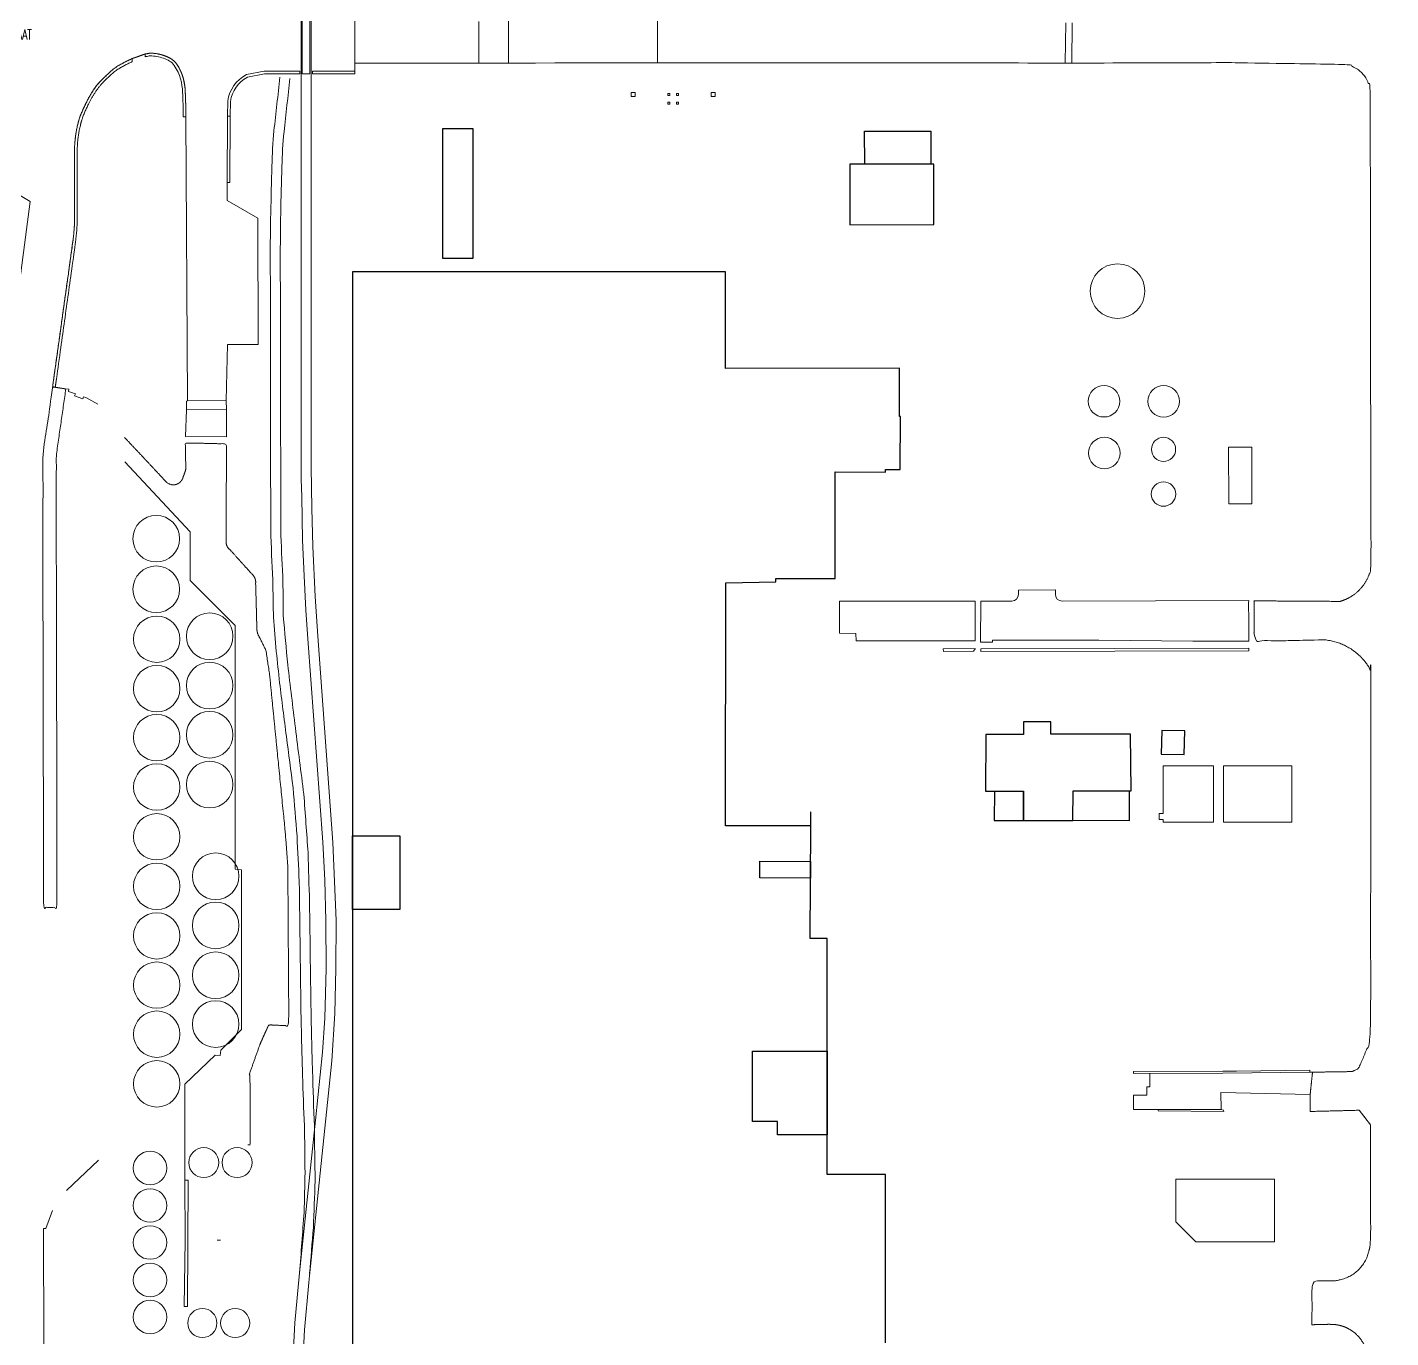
# Model space of a CAD drawing. Header units: millimetres. Extents: x 0 to 840, y 0 to 594.
# Drawn here: x 747.36 to 759.64, y 150.84 to 162.65 of the extents above; entities that cross this region are included whole.
import ezdxf

# ---------------------------------------------------------------- set-up
doc = ezdxf.new("R2010")
doc.units = ezdxf.units.MM
doc.layers.add('AC-0000-BESTAAND-co-06', color=1, linetype='Continuous')
doc.styles.add('Style-STANDARD', font='STANDARD.shx')

msp = doc.modelspace()

# ---------------------------------------------------------------- linework, layer by layer
at = {"layer": 'AC-0000-BESTAAND-co-06', "linetype": 'Continuous', "lineweight": 13, "transparency": 33554687}
for p, q in [((750.311, 162.718), (750.311, 162.252)), ((751.426, 162.699), (751.427, 162.325)), ((751.694, 162.325), (751.693, 162.701)), ((756.71, 162.326), (756.715, 162.687)), ((756.773, 162.687), (756.77, 162.324)), ((749.927, 162.252), (750.311, 162.252)), ((748.801, 159.282), (748.787, 161.842)), ((749.154, 159.206), (749.155, 158.957)), ((748.827, 158.104), (748.238, 158.734)), ((748.827, 158.104), (748.827, 157.664)), ((749.232, 157.26), (748.827, 157.664)), ((749.231, 155.063), (749.232, 157.26)), ((749.289, 155.059), (749.231, 155.063)), ((749.288, 153.621), (749.289, 155.059)), ((749.103, 153.433), (749.288, 153.621)), ((749.096, 153.387), (749.103, 153.433)), ((748.777, 153.128), (749.051, 153.388)), ((749.051, 153.388), (749.096, 153.387)), ((748.777, 152.954), (748.777, 153.128)), ((759.46, 152.762), (759.358, 152.893)), ((749.069, 151.724), (749.099, 151.724))]:
    msp.add_line(p, q, dxfattribs=at)
at = {"layer": 'AC-0000-BESTAAND-co-06', "linetype": 'Continuous', "lineweight": 13, "transparency": 33554687, "flags": 128}
for points in [[(749.825, 158.685), (749.825, 164.221), (749.83, 165.158), (749.833, 166.091), (749.824, 175.935), (749.823, 175.983), (749.822, 176.068), (749.819, 177.378), (749.819, 177.558), (749.818, 178.955), (749.82, 182.938), (749.82, 186.901), (749.798, 187.534)], [(749.916, 158.685), (749.915, 164.218), (749.921, 165.163), (749.922, 166.085), (749.913, 175.936), (749.914, 175.98), (749.913, 176.068), (749.91, 177.563), (749.91, 178.851), (749.909, 178.955), (749.912, 182.938), (749.912, 186.9)], [(753.037, 162.702), (753.037, 162.525), (753.037, 162.326)], [(749.152, 159.285), (749.162, 159.791), (749.44, 159.789), (749.436, 160.927), (749.159, 161.088), (749.16, 161.25), (749.162, 161.848)], [(747.226, 159.861), (747.385, 161.078), (747.264, 161.149)], [(747.994, 159.254), (747.885, 159.314), (747.866, 159.32), (747.858, 159.3), (747.784, 159.327), (747.792, 159.346), (747.73, 159.367), (747.734, 159.387), (747.706, 159.391)], [(748.792, 159.202), (748.785, 158.96), (749.155, 158.957)], [(748.792, 159.279), (748.801, 159.282), (749.152, 159.285), (749.154, 159.206), (748.792, 159.202), (748.792, 159.279)], [(758.183, 158.355), (758.18, 158.866), (758.391, 158.866), (758.389, 158.356), (758.183, 158.355)], [(749.825, 158.685), (749.826, 158.573), (749.832, 158.42)], [(749.911, 147.912), (749.914, 148.419), (749.91, 148.82), (749.896, 149.139), (749.876, 149.435), (749.852, 149.781), (749.835, 150.145), (749.833, 150.449), (749.856, 150.916), (749.894, 151.342), (749.901, 151.401), (750.101, 153.338), (750.131, 153.764), (750.14, 154.168), (750.142, 154.602), (750.11, 155.303), (749.976, 157.163), (749.952, 157.52), (749.93, 157.97), (749.923, 158.316), (749.916, 158.685)], [(749.82, 147.912), (749.823, 148.408), (749.818, 148.853), (749.798, 149.265), (749.768, 149.682), (749.746, 150.092), (749.744, 150.51), (749.77, 150.977), (749.812, 151.427), (749.955, 152.803), (750.017, 153.416), (750.039, 153.722), (750.05, 154.169), (750.049, 154.599), (750.039, 154.964), (750.02, 155.306), (749.885, 157.138), (749.869, 157.396), (749.852, 157.706), (749.839, 158.028), (749.832, 158.42)], [(754.677, 157.477), (755.899, 157.478), (755.898, 157.121), (755.611, 157.122), (755.445, 157.122), (754.826, 157.122), (754.823, 157.187), (754.675, 157.19), (754.677, 157.477)], [(758.913, 153.236), (758.13, 153.228), (757.324, 153.224), (757.324, 153.242), (758.13, 153.246), (758.251, 153.245), (758.913, 153.255), (758.913, 153.236)], [(757.472, 153.224), (757.472, 153.104), (757.444, 153.104), (757.444, 153.03), (757.324, 153.03), (757.324, 152.898), (757.549, 152.898), (758.113, 152.898), (758.112, 153.053), (758.916, 153.035)], [(757.472, 153.224), (758.13, 153.228), (758.913, 153.236), (758.937, 153.236)], [(748.779, 152.264), (748.777, 152.954)], [(757.548, 152.886), (757.549, 152.898), (758.113, 152.898), (758.135, 152.894), (758.137, 152.881), (757.548, 152.886)], [(748.001, 152.442), (747.711, 152.171)], [(747.587, 151.99), (747.526, 151.828), (747.506, 151.828), (747.508, 150.785), (747.508, 149.599)]]:
    msp.add_lwpolyline(points, dxfattribs=at)
for points in [[(749.836, 162.743), (749.905, 162.743), (749.905, 162.227), (749.835, 162.227)], [(750.311, 162.227), (749.927, 162.227), (749.927, 162.252), (750.311, 162.252)], [(752.835, 162.061), (752.799, 162.061), (752.799, 162.025), (752.835, 162.025)], [(753.129, 162.052), (753.147, 162.052), (753.147, 162.034), (753.129, 162.034)], [(753.207, 162.052), (753.225, 162.052), (753.225, 162.034), (753.207, 162.034)], [(753.555, 162.061), (753.519, 162.061), (753.519, 162.025), (753.555, 162.025)], [(753.129, 161.974), (753.147, 161.974), (753.147, 161.956), (753.129, 161.956)], [(753.207, 161.974), (753.225, 161.974), (753.225, 161.956), (753.207, 161.956)], [(749.162, 161.848), (749.16, 161.25), (749.184, 161.25), (749.186, 161.848)], [(755.612, 157.026), (755.882, 157.027), (755.899, 157.05), (755.899, 157.051), (755.611, 157.05)], [(758.362, 157.031), (755.948, 157.026), (755.948, 157.05), (758.362, 157.055)], [(757.591, 155.488), (757.591, 155.512), (757.555, 155.512), (757.555, 155.566), (757.591, 155.566), (757.591, 155.994), (758.044, 155.994), (758.044, 155.488)], [(758.136, 155.994), (758.752, 155.994), (758.752, 155.488), (758.136, 155.488)], [(748.771, 151.124), (748.78, 151.724), (748.779, 152.264), (748.807, 152.264), (748.801, 151.124)], [(758.594, 152.272), (757.706, 152.272), (757.706, 151.888), (757.886, 151.708), (758.594, 151.708)]]:
    msp.add_lwpolyline(points, close=True, dxfattribs=at)
msp.add_lwpolyline([(749.344, 162.199, 0.238581), (749.189, 161.979), (749.189, 161.979), (749.186, 161.848), (749.162, 161.848), (749.165, 161.984), (749.165, 161.984, -0.238581), (749.333, 162.221), (749.333, 162.221), (749.493, 162.251), (749.614, 162.252), (749.813, 162.252), (749.813, 162.227), (749.61, 162.227), (749.496, 162.227), (749.344, 162.199), (749.344, 162.199)], format="xyb", close=True, dxfattribs=at)
for points in [[(749.162, 161.848), (749.165, 161.984), (749.165, 161.984, -0.238581), (749.333, 162.221), (749.333, 162.221), (749.493, 162.251), (749.614, 162.252), (749.813, 162.252)], [(758.362, 157.118), (758.099, 157.119), (757.859, 157.118), (757.013, 157.126), (756.893, 157.127), (756.053, 157.126), (756.053, 157.108), (755.947, 157.109), (755.948, 157.477), (756.228, 157.479), (756.228, 157.479, 0.412001), (756.288, 157.539), (756.288, 157.539), (756.288, 157.577), (756.622, 157.58), (756.621, 157.54), (756.621, 157.54, 0.410999), (756.681, 157.478), (756.681, 157.478), (758.362, 157.484), (758.36, 157.464), (758.362, 157.301), (758.362, 157.118)]]:
    msp.add_lwpolyline(points, format="xyb", dxfattribs=at)
at = {"layer": 'AC-0000-BESTAAND-co-06', "linetype": 'Continuous', "lineweight": 30, "transparency": 33554687, "flags": 128}
for points in [[(751.374, 160.564), (751.103, 160.564), (751.103, 161.736), (751.374, 161.737), (751.374, 160.564)], [(754.903, 161.413), (754.9, 161.713), (755.499, 161.712), (755.498, 161.414)], [(754.769, 160.869), (755.526, 160.87), (755.525, 161.414), (754.903, 161.413), (754.768, 161.413), (754.769, 160.869)], [(754.413, 154.44), (754.417, 155.455), (753.65, 155.456), (753.653, 157.642), (754.102, 157.652), (754.102, 157.682), (754.637, 157.682), (754.638, 158.642), (755.091, 158.64), (755.091, 158.665), (755.222, 158.664), (755.224, 159.14), (755.215, 159.14), (755.216, 159.578), (753.65, 159.575), (753.649, 160.444), (750.289, 160.443), (750.289, 155.525), (750.289, 150.39)], [(755.993, 156.277), (755.991, 155.768), (756.335, 155.767), (756.334, 155.503), (756.779, 155.502), (756.78, 155.769), (757.304, 155.77), (757.298, 156.28), (756.58, 156.279), (756.58, 156.391), (756.334, 156.39), (756.334, 156.278), (755.993, 156.277)], [(757.575, 156.101), (757.782, 156.097), (757.786, 156.311), (757.58, 156.313), (757.575, 156.101)], [(756.071, 155.768), (756.07, 155.504), (756.334, 155.503), (756.335, 155.767)], [(757.285, 155.77), (757.284, 155.5), (756.779, 155.502), (756.78, 155.769)], [(754.417, 155.455), (754.417, 155.58)], [(750.289, 155.363), (750.715, 155.363), (750.715, 154.701), (750.289, 154.701), (750.289, 155.363)], [(754.415, 154.984), (753.958, 154.986), (753.958, 155.135), (754.416, 155.134), (754.415, 154.984)], [(755.09, 150.797), (755.09, 151.866), (755.09, 152.313), (754.564, 152.313), (754.564, 152.672), (754.564, 153.168), (754.564, 154.44), (754.413, 154.44)], [(754.564, 153.425), (754.564, 152.672), (754.117, 152.672), (754.117, 152.79), (753.893, 152.79), (753.893, 153.425), (754.564, 153.425)]]:
    msp.add_lwpolyline(points, dxfattribs=at)
at = {"layer": 'AC-0000-BESTAAND-co-06', "linetype": 'Continuous', "lineweight": 13, "transparency": 33554687}
for centre, radius in [((757.181, 160.271), 0.246), ((757.059, 159.279), 0.142), ((757.596, 159.278), 0.142), ((757.062, 158.812), 0.142), ((757.595, 158.845), 0.109), ((757.595, 158.443), 0.11), ((748.521, 158.041), 0.21), ((748.521, 157.585), 0.21), ((749.002, 157.162), 0.21), ((748.525, 157.135), 0.209), ((748.525, 156.69), 0.209), ((749.002, 156.718), 0.21), ((748.525, 156.249), 0.209), ((749.002, 156.275), 0.21), ((748.525, 155.804), 0.209), ((749.002, 155.826), 0.21), ((748.525, 155.356), 0.209), ((749.056, 155.001), 0.21), ((748.525, 154.91), 0.209), ((749.056, 154.558), 0.21), ((748.525, 154.463), 0.209), ((749.056, 154.109), 0.21), ((748.525, 154.02), 0.209), ((748.525, 153.578), 0.209), ((749.056, 153.669), 0.21), ((748.525, 153.131), 0.209), ((748.465, 152.372), 0.151), ((748.465, 152.035), 0.151), ((748.465, 151.701), 0.151), ((748.465, 151.363), 0.151), ((748.465, 151.03), 0.151), ((748.936, 150.976), 0.131), ((749.232, 150.976), 0.131)]:
    msp.add_circle(centre, radius, dxfattribs=at)
at = {"layer": 'AC-0000-BESTAAND-co-06', "linetype": 'Continuous', "lineweight": 0, "transparency": 33554687}
for centre in [(748.949, 152.421), (749.249, 152.421)]:
    msp.add_circle(centre, 0.135, dxfattribs=at)
at = {"layer": 'AC-0000-BESTAAND-co-06', "linetype": 'Continuous', "lineweight": 13, "transparency": 33554687}
for points, knots in [([(759.459, 165.759), (759.585, 165.759), (759.71, 165.76), (759.836, 165.76), (759.835, 164.871), (759.835, 163.981), (759.834, 163.091), (759.863, 163.091), (759.893, 163.091), (759.922, 163.091), (759.922, 162.777), (759.922, 162.463), (759.922, 162.149), (759.893, 162.149), (759.864, 162.149), (759.835, 162.149), (759.835, 160.803), (759.835, 159.458), (759.834, 158.112), (759.823, 158.112), (759.811, 158.112), (759.8, 158.112), (759.802, 157.788), (759.804, 157.463), (759.806, 157.139), (759.816, 157.139), (759.825, 157.139), (759.834, 157.139), (759.834, 155.938), (759.833, 154.736), (759.833, 153.535), (759.832, 152.744), (759.831, 151.953), (759.83, 151.162), (759.83, 150.706), (759.83, 150.249), (759.831, 149.792), (759.831, 149.238), (759.831, 148.684), (759.831, 148.13), (759.831, 148.086), (759.843, 148.002), (759.875, 147.956), (759.913, 147.903), (759.97, 147.845), (760.023, 147.807), (760.071, 147.773), (760.161, 147.762), (760.208, 147.762), (760.762, 147.759), (761.315, 147.755), (761.869, 147.751), (761.911, 147.753), (761.992, 147.766), (762.035, 147.8), (762.078, 147.834), (762.125, 147.881), (762.157, 147.925), (762.188, 147.969), (762.199, 148.049), (762.2, 148.091), (762.2, 148.159), (762.2, 148.226), (762.2, 148.293), (762.275, 148.295), (762.351, 148.297), (762.426, 148.299), (762.426, 148.24), (762.427, 148.179), (762.429, 148.12), (762.43, 148.094), (762.436, 148.068), (762.442, 148.043), (762.458, 147.979), (762.482, 147.921), (762.531, 147.869), (762.585, 147.812), (762.648, 147.777), (762.719, 147.765), (762.736, 147.761), (762.753, 147.759), (762.771, 147.757), (762.811, 147.753), (762.852, 147.749), (762.892, 147.747), (763.075, 147.748), (763.257, 147.749), (763.44, 147.75), (763.753, 147.749), (764.066, 147.748), (764.38, 147.747), (764.504, 147.748), (764.628, 147.749), (764.752, 147.749), (765.745, 147.75), (766.738, 147.751), (767.731, 147.752), (767.731, 147.75), (767.731, 147.748), (767.731, 147.745), (768.152, 147.747), (768.573, 147.749), (768.994, 147.751), (768.994, 147.754), (768.993, 147.756), (768.993, 147.759), (769.348, 147.762), (769.703, 147.766), (770.058, 147.77), (770.073, 147.781), (770.088, 147.792), (770.103, 147.803), (770.153, 147.804), (770.204, 147.795), (770.253, 147.796), (770.304, 147.797), (770.354, 147.808), (770.405, 147.822), (770.474, 147.841), (770.536, 147.869), (770.598, 147.909), (770.664, 147.952), (770.712, 148.015), (770.758, 148.072), (770.799, 148.123), (770.816, 148.219), (770.82, 148.271), (770.911, 148.271), (771.002, 148.271), (771.093, 148.271), (771.094, 148.23), (771.094, 148.189), (771.095, 148.147), (771.096, 148.106), (771.105, 148.052), (771.122, 148.011), (771.14, 147.965), (771.162, 147.918), (771.195, 147.876), (771.227, 147.834), (771.267, 147.804), (771.305, 147.771), (771.318, 147.76), (771.338, 147.752), (771.351, 147.748), (771.355, 147.755), (771.358, 147.763), (771.362, 147.77), (771.421, 147.769), (771.48, 147.769), (771.539, 147.768), (771.526, 147.636), (771.513, 147.503), (771.499, 147.371)], [0, 0, 0, 0, 0.006993, 0.006993, 0.006993, 0.013986, 0.013986, 0.013986, 0.020979, 0.020979, 0.020979, 0.027972, 0.027972, 0.027972, 0.034965, 0.034965, 0.034965, 0.041958, 0.041958, 0.041958, 0.048951, 0.048951, 0.048951, 0.055944, 0.055944, 0.055944, 0.062937, 0.062937, 0.062937, 0.06993, 0.06993, 0.06993, 0.076923, 0.076923, 0.076923, 0.083916, 0.083916, 0.083916, 0.090909, 0.090909, 0.090909, 0.119123, 0.119123, 0.119123, 0.151966, 0.151966, 0.151966, 0.181818, 0.181818, 0.181818, 0.272727, 0.272727, 0.272727, 0.302991, 0.302991, 0.302991, 0.33362, 0.33362, 0.33362, 0.363636, 0.363636, 0.363636, 0.409091, 0.409091, 0.409091, 0.454545, 0.454545, 0.454545, 0.473865, 0.473865, 0.473865, 0.482377, 0.482377, 0.482377, 0.503424, 0.503424, 0.503424, 0.526616, 0.526616, 0.526616, 0.532331, 0.532331, 0.532331, 0.545455, 0.545455, 0.545455, 0.555556, 0.555556, 0.555556, 0.565657, 0.565657, 0.565657, 0.575758, 0.575758, 0.575758, 0.585859, 0.585859, 0.585859, 0.59596, 0.59596, 0.59596, 0.606061, 0.606061, 0.606061, 0.616162, 0.616162, 0.616162, 0.626263, 0.626263, 0.626263, 0.636364, 0.636364, 0.636364, 0.650694, 0.650694, 0.650694, 0.665364, 0.665364, 0.665364, 0.685551, 0.685551, 0.685551, 0.707358, 0.707358, 0.707358, 0.727273, 0.727273, 0.727273, 0.772727, 0.772727, 0.772727, 0.818182, 0.818182, 0.818182, 0.843682, 0.843682, 0.843682, 0.871873, 0.871873, 0.871873, 0.899741, 0.899741, 0.899741, 0.909091, 0.909091, 0.909091, 0.939394, 0.939394, 0.939394, 0.969697, 0.969697, 0.969697, 1, 1, 1, 1]), ([(748.428, 162.384), (748.441, 162.384), (748.454, 162.39), (748.466, 162.39), (748.506, 162.39), (748.546, 162.382), (748.586, 162.368), (748.625, 162.354), (748.658, 162.338), (748.683, 162.302), (748.737, 162.226), (748.755, 162.143), (748.758, 162.063), (748.761, 161.992), (748.764, 161.912), (748.763, 161.841), (748.771, 161.841), (748.779, 161.842), (748.787, 161.842), (748.788, 161.913), (748.785, 161.995), (748.782, 162.067), (748.779, 162.151), (748.759, 162.237), (748.704, 162.317), (748.676, 162.357), (748.638, 162.375), (748.595, 162.391), (748.553, 162.406), (748.51, 162.414), (748.467, 162.414), (748.452, 162.414), (748.437, 162.407), (748.422, 162.407), (748.422, 162.399), (748.422, 162.39), (748.422, 162.382), (748.424, 162.383), (748.426, 162.383), (748.428, 162.384)], [0, 0, 0, 0, 0.012806, 0.012806, 0.012806, 0.053448, 0.053448, 0.053448, 0.092542, 0.092542, 0.092542, 0.176191, 0.176191, 0.176191, 0.25, 0.25, 0.25, 0.5, 0.5, 0.5, 0.570803, 0.570803, 0.570803, 0.653528, 0.653528, 0.653528, 0.694681, 0.694681, 0.694681, 0.735923, 0.735923, 0.735923, 0.75, 0.75, 0.75, 0.875, 0.875, 0.875, 1, 1, 1, 1]), ([(749.635, 162.197), (749.617, 162.036), (749.599, 161.875), (749.581, 161.714), (749.569, 161.609), (749.566, 161.503), (749.563, 161.397), (749.555, 161.115), (749.547, 160.834), (749.548, 160.552), (749.549, 160.252), (749.549, 159.952), (749.55, 159.652), (749.551, 159.161), (749.551, 158.67), (749.552, 158.179), (749.552, 158.142), (749.552, 158.104), (749.553, 158.067), (749.559, 157.915), (749.566, 157.764), (749.572, 157.613)], [0, 0, 0, 0, 0.063581, 0.063581, 0.063581, 0.105103, 0.105103, 0.105103, 0.215681, 0.215681, 0.215681, 0.333333, 0.333333, 0.333333, 0.666667, 0.666667, 0.666667, 0.833333, 0.833333, 0.833333, 1, 1, 1, 1]), ([(749.812, 151.427), (749.826, 151.609), (749.839, 151.791), (749.853, 151.973), (749.856, 152.093), (749.859, 152.212), (749.861, 152.332), (749.86, 152.453), (749.858, 152.574), (749.857, 152.696), (749.851, 152.848), (749.846, 153.001), (749.84, 153.153), (749.836, 153.291), (749.833, 153.428), (749.829, 153.566), (749.828, 153.616), (749.827, 153.665), (749.825, 153.715), (749.82, 154.128), (749.814, 154.541), (749.809, 154.953), (749.802, 155.089), (749.796, 155.225), (749.789, 155.36), (749.777, 155.506), (749.765, 155.652), (749.753, 155.798), (749.733, 155.952), (749.713, 156.106), (749.693, 156.259), (749.673, 156.421), (749.652, 156.582), (749.632, 156.744), (749.622, 156.838), (749.612, 156.932), (749.602, 157.025), (749.593, 157.128), (749.585, 157.232), (749.576, 157.335), (749.575, 157.427), (749.573, 157.52), (749.572, 157.613), (749.566, 157.764), (749.559, 157.915), (749.553, 158.067), (749.552, 158.104), (749.552, 158.142), (749.552, 158.179), (749.551, 158.67), (749.551, 159.161), (749.55, 159.652), (749.549, 159.952), (749.549, 160.252), (749.548, 160.552), (749.547, 160.834), (749.555, 161.115), (749.563, 161.397), (749.566, 161.503), (749.569, 161.609), (749.581, 161.714), (749.599, 161.875), (749.617, 162.036), (749.635, 162.197)], [0, 0, 0, 0, 0.017857, 0.017857, 0.017857, 0.035714, 0.035714, 0.035714, 0.053571, 0.053571, 0.053571, 0.071429, 0.071429, 0.071429, 0.089286, 0.089286, 0.089286, 0.107143, 0.107143, 0.107143, 0.125, 0.125, 0.125, 0.142857, 0.142857, 0.142857, 0.160714, 0.160714, 0.160714, 0.178571, 0.178571, 0.178571, 0.196429, 0.196429, 0.196429, 0.214286, 0.214286, 0.214286, 0.232143, 0.232143, 0.232143, 0.25, 0.25, 0.25, 0.375, 0.375, 0.375, 0.5, 0.5, 0.5, 0.75, 0.75, 0.75, 0.838239, 0.838239, 0.838239, 0.921173, 0.921173, 0.921173, 0.952314, 0.952314, 0.952314, 1, 1, 1, 1]), ([(749.725, 162.187), (749.707, 162.027), (749.69, 161.867), (749.672, 161.707), (749.66, 161.602), (749.656, 161.497), (749.653, 161.392), (749.644, 161.112), (749.638, 160.832), (749.638, 160.552), (749.639, 160.253), (749.639, 159.954), (749.64, 159.655), (749.641, 159.163), (749.642, 158.671), (749.643, 158.179), (749.643, 158.143), (749.643, 158.106), (749.643, 158.07), (749.65, 157.93), (749.656, 157.79), (749.662, 157.65)], [0, 0, 0, 0, 0.063468, 0.063468, 0.063468, 0.104936, 0.104936, 0.104936, 0.215433, 0.215433, 0.215433, 0.333333, 0.333333, 0.333333, 0.666667, 0.666667, 0.666667, 0.833333, 0.833333, 0.833333, 1, 1, 1, 1]), ([(749.902, 151.421), (749.914, 151.559), (749.925, 151.698), (749.936, 151.836), (749.941, 151.976), (749.947, 152.117), (749.952, 152.257), (749.949, 152.421), (749.947, 152.584), (749.945, 152.748), (749.939, 152.915), (749.933, 153.082), (749.928, 153.249), (749.927, 153.291), (749.926, 153.333), (749.924, 153.375), (749.922, 153.489), (749.919, 153.602), (749.916, 153.715), (749.911, 154.067), (749.906, 154.419), (749.902, 154.77), (749.897, 154.918), (749.893, 155.065), (749.888, 155.213), (749.876, 155.388), (749.863, 155.564), (749.85, 155.739), (749.825, 155.939), (749.799, 156.138), (749.774, 156.338), (749.751, 156.527), (749.728, 156.716), (749.705, 156.905), (749.692, 157.052), (749.678, 157.198), (749.665, 157.345), (749.664, 157.447), (749.663, 157.548), (749.662, 157.65), (749.656, 157.79), (749.65, 157.93), (749.643, 158.07), (749.643, 158.106), (749.643, 158.143), (749.643, 158.179), (749.642, 158.671), (749.641, 159.163), (749.64, 159.655), (749.639, 159.954), (749.639, 160.253), (749.638, 160.552), (749.638, 160.832), (749.644, 161.112), (749.653, 161.392), (749.656, 161.497), (749.66, 161.602), (749.672, 161.707), (749.69, 161.867), (749.707, 162.027), (749.725, 162.187)], [0, 0, 0, 0, 0.019231, 0.019231, 0.019231, 0.038462, 0.038462, 0.038462, 0.057692, 0.057692, 0.057692, 0.076923, 0.076923, 0.076923, 0.096154, 0.096154, 0.096154, 0.115385, 0.115385, 0.115385, 0.134615, 0.134615, 0.134615, 0.153846, 0.153846, 0.153846, 0.173077, 0.173077, 0.173077, 0.192308, 0.192308, 0.192308, 0.211538, 0.211538, 0.211538, 0.230769, 0.230769, 0.230769, 0.25, 0.25, 0.25, 0.375, 0.375, 0.375, 0.5, 0.5, 0.5, 0.75, 0.75, 0.75, 0.838425, 0.838425, 0.838425, 0.921298, 0.921298, 0.921298, 0.952399, 0.952399, 0.952399, 1, 1, 1, 1])]:
    msp.add_open_spline(points, degree=3, knots=knots, dxfattribs=at)
for points, weights, knots in [([(748.787, 161.842), (748.788, 161.913), (748.785, 161.995), (748.782, 162.067), (748.779, 162.151), (748.759, 162.237), (748.704, 162.317), (748.676, 162.357), (748.638, 162.375), (748.595, 162.391), (748.553, 162.406), (748.51, 162.414), (748.467, 162.414), (748.452, 162.414), (748.437, 162.407), (748.422, 162.407), (748.383, 162.393), (748.343, 162.379), (748.303, 162.365), (748.249, 162.339), (748.163, 162.3), (748.109, 162.249), (748.067, 162.208), (748.022, 162.171), (747.984, 162.123), (747.926, 162.047), (747.885, 161.962), (747.849, 161.88), (747.807, 161.784), (747.788, 161.656), (747.785, 161.561), (747.785, 161.552), (747.785, 161.542), (747.785, 161.533), (747.785, 161.348), (747.785, 161.164), (747.785, 160.98), (747.787, 160.891), (747.781, 160.802), (747.769, 160.713), (747.708, 160.278), (747.648, 159.843), (747.587, 159.408), (747.559, 159.207), (747.53, 159.006), (747.502, 158.804), (747.501, 158.585), (747.5, 158.366), (747.498, 158.147), (747.5, 157.485), (747.502, 156.823), (747.503, 156.161), (747.504, 155.68), (747.505, 155.199), (747.505, 154.719), (747.546, 154.719), (747.586, 154.719), (747.626, 154.719), (747.625, 155.2), (747.625, 155.68), (747.624, 156.161), (747.623, 156.821), (747.621, 157.481), (747.62, 158.142), (747.62, 158.36), (747.62, 158.579), (747.621, 158.797), (747.649, 158.995), (747.678, 159.193), (747.706, 159.391), (747.666, 159.396), (747.627, 159.402), (747.587, 159.408)], [1, 1, 1, 1, 1, 1, 1, 1, 1, 1, 1, 1, 1, 1, 1, 1, 1, 1, 1, 1, 1, 1, 1, 1, 1, 1, 1, 1, 1, 1, 1, 1, 1, 1, 1, 1, 1, 0.997902643821, 0.997902643821, 1, 1, 1, 1, 1, 1, 1, 1, 1, 1, 1, 1, 1, 1, 1, 1, 1, 1, 1, 1, 1, 1, 1, 1, 1, 1, 1, 1, 1, 1, 1, 1, 1, 1], [0, 0, 0, 0, 0.047202, 0.047202, 0.047202, 0.102352, 0.102352, 0.102352, 0.129787, 0.129787, 0.129787, 0.157282, 0.157282, 0.157282, 0.166667, 0.166667, 0.166667, 0.333333, 0.333333, 0.333333, 0.370739, 0.370739, 0.370739, 0.400115, 0.400115, 0.400115, 0.44614, 0.44614, 0.44614, 0.5, 0.5, 0.5, 0.583333, 0.583333, 0.583333, 0.666667, 0.666667, 0.666667, 0.833333, 0.833333, 0.833333, 0.848485, 0.848485, 0.848485, 0.863636, 0.863636, 0.863636, 0.878788, 0.878788, 0.878788, 0.893939, 0.893939, 0.893939, 0.909091, 0.909091, 0.909091, 0.924242, 0.924242, 0.924242, 0.939394, 0.939394, 0.939394, 0.954545, 0.954545, 0.954545, 0.969697, 0.969697, 0.969697, 0.984848, 0.984848, 0.984848, 1, 1, 1, 1]), ([(748.303, 162.365), (748.303, 162.356), (748.303, 162.346), (748.303, 162.337), (748.253, 162.313), (748.174, 162.277), (748.124, 162.23), (748.083, 162.191), (748.04, 162.155), (748.004, 162.108), (747.947, 162.034), (747.906, 161.951), (747.872, 161.871), (747.831, 161.778), (747.812, 161.652), (747.809, 161.558), (747.809, 161.55), (747.809, 161.541), (747.809, 161.533), (747.809, 161.348), (747.809, 161.164), (747.809, 160.98), (747.809, 160.98), (747.809, 160.98), (747.809, 160.979), (747.811, 160.889), (747.805, 160.8), (747.793, 160.711), (747.732, 160.275), (747.672, 159.84), (747.611, 159.405), (747.603, 159.406), (747.595, 159.407), (747.587, 159.408), (747.648, 159.843), (747.708, 160.278), (747.769, 160.713), (747.781, 160.802), (747.787, 160.891), (747.785, 160.98), (747.785, 161.164), (747.785, 161.348), (747.785, 161.533), (747.785, 161.542), (747.785, 161.552), (747.785, 161.561), (747.788, 161.656), (747.807, 161.784), (747.849, 161.88), (747.885, 161.962), (747.926, 162.047), (747.984, 162.123), (748.022, 162.171), (748.067, 162.208), (748.109, 162.249), (748.163, 162.3), (748.249, 162.339), (748.303, 162.365), (748.303, 162.365), (748.303, 162.365), (748.303, 162.365)], [1, 1, 1, 1, 1, 1, 1, 1, 1, 1, 1, 1, 1, 1, 1, 1, 1, 1, 1, 1, 1, 1, 1, 1, 1, 0.997902643821, 0.997902643821, 1, 1, 1, 1, 1, 1, 1, 1, 1, 1, 0.997902643821, 0.997902643821, 1, 1, 1, 1, 1, 1, 1, 1, 1, 1, 1, 1, 1, 1, 1, 1, 1, 1, 1, 1, 1, 1], [0, 0, 0, 0, 0.090909, 0.090909, 0.090909, 0.110423, 0.110423, 0.110423, 0.126472, 0.126472, 0.126472, 0.151883, 0.151883, 0.151883, 0.181818, 0.181818, 0.181818, 0.227273, 0.227273, 0.227273, 0.272727, 0.272727, 0.272727, 0.363636, 0.363636, 0.363636, 0.454545, 0.454545, 0.454545, 0.5, 0.5, 0.5, 0.545455, 0.545455, 0.545455, 0.636364, 0.636364, 0.636364, 0.727273, 0.727273, 0.727273, 0.772727, 0.772727, 0.772727, 0.818182, 0.818182, 0.818182, 0.84756, 0.84756, 0.84756, 0.872664, 0.872664, 0.872664, 0.888688, 0.888688, 0.888688, 0.909091, 0.909091, 0.909091, 1, 1, 1, 1]), ([(757.607, 147.744), (758.042, 147.743), (758.477, 147.742), (758.912, 147.742), (758.987, 147.743), (759.131, 147.759), (759.206, 147.816), (759.263, 147.86), (759.32, 147.92), (759.368, 147.977), (759.413, 148.029), (759.441, 148.117), (759.455, 148.168), (759.455, 148.181), (759.455, 148.193), (759.455, 148.205), (759.457, 148.265), (759.459, 148.325), (759.46, 148.385), (759.46, 149.088), (759.459, 149.792), (759.459, 150.495), (759.456, 150.528), (759.453, 150.562), (759.45, 150.595), (759.447, 150.622), (759.445, 150.649), (759.442, 150.676), (759.437, 150.704), (759.427, 150.744), (759.409, 150.771), (759.39, 150.802), (759.371, 150.835), (759.343, 150.863), (759.316, 150.89), (759.287, 150.912), (759.253, 150.929), (759.236, 150.938), (759.218, 150.945), (759.2, 150.95), (759.195, 150.952), (759.19, 150.953), (759.185, 150.954), (759.169, 150.958), (759.151, 150.961), (759.134, 150.963), (759.119, 150.963), (759.104, 150.964), (759.088, 150.965), (759.036, 150.963), (758.984, 150.962), (758.931, 150.961), (758.933, 151.093), (758.934, 151.225), (758.936, 151.356), (758.991, 151.356), (759.046, 151.356), (759.101, 151.356), (759.117, 151.356), (759.132, 151.357), (759.148, 151.358), (759.162, 151.361), (759.177, 151.364), (759.191, 151.367), (759.211, 151.372), (759.234, 151.379), (759.254, 151.389), (759.274, 151.399), (759.295, 151.409), (759.313, 151.423), (759.335, 151.439), (759.354, 151.457), (759.371, 151.478), (759.385, 151.494), (759.396, 151.511), (759.408, 151.528), (759.422, 151.548), (759.431, 151.576), (759.437, 151.595), (759.443, 151.617), (759.448, 151.638), (759.454, 151.659), (759.456, 151.683), (759.457, 151.706), (759.459, 151.729), (759.46, 151.736), (759.46, 151.743), (759.461, 151.75), (759.461, 152.087), (759.461, 152.425), (759.46, 152.762), (759.426, 152.806), (759.392, 152.849), (759.358, 152.893), (759.211, 152.889), (759.064, 152.885), (758.917, 152.882), (758.917, 152.933), (758.916, 152.984), (758.916, 153.035), (758.923, 153.102), (758.93, 153.169), (758.937, 153.236), (759.056, 153.237), (759.175, 153.239), (759.293, 153.241), (759.313, 153.25), (759.333, 153.26), (759.352, 153.269), (759.388, 153.353), (759.424, 153.438), (759.46, 153.522), (759.461, 154.633), (759.462, 155.744), (759.462, 156.855), (759.376, 157.013), (759.226, 157.113), (759.046, 157.13), (759.046, 157.13), (759.046, 157.13), (759.046, 157.13), (758.931, 157.128), (758.815, 157.125), (758.7, 157.122), (758.63, 157.121), (758.559, 157.121), (758.488, 157.121), (758.463, 157.12), (758.437, 157.12), (758.412, 157.12), (758.411, 157.184), (758.411, 157.248), (758.411, 157.312), (758.411, 157.361), (758.411, 157.41), (758.411, 157.459), (758.412, 157.466), (758.412, 157.474), (758.413, 157.481), (758.67, 157.479), (758.927, 157.478), (759.184, 157.476), (759.329, 157.516), (759.433, 157.626), (759.463, 157.774), (759.461, 159.21), (759.459, 160.646), (759.457, 162.082), (759.441, 162.202), (759.358, 162.29), (759.238, 162.313), (759.072, 162.315), (758.906, 162.318), (758.739, 162.32), (758.543, 162.323), (758.347, 162.326), (758.151, 162.33), (758.148, 162.329), (758.144, 162.329), (758.141, 162.329), (757.684, 162.328), (757.227, 162.326), (756.77, 162.324), (756.75, 162.325), (756.73, 162.325), (756.71, 162.326), (754.577, 162.326), (752.444, 162.326), (750.311, 162.325)], [1, 1, 1, 1, 1, 1, 1, 1, 1, 1, 1, 1, 1, 1, 1, 1, 1, 1, 1, 1, 1, 1, 1, 1, 1, 1, 1, 1, 1, 1, 1, 1, 1, 1, 1, 1, 1, 1, 1, 1, 1, 1, 1, 1, 1, 1, 1, 1, 1, 1, 1, 1, 1, 1, 1, 1, 1, 1, 1, 1, 1, 1, 1, 1, 1, 1, 1, 1, 1, 1, 1, 1, 1, 1, 1, 1, 1, 1, 1, 1, 1, 1, 1, 1, 1, 1, 1, 1, 1, 1, 1, 1, 1, 1, 1, 1, 1, 1, 1, 1, 1, 1, 1, 1, 1, 1, 1, 1, 1, 1, 1, 1, 1, 1, 1, 0.921926554063, 0.921926554063, 1, 1, 1, 1, 1, 1, 1, 1, 1, 1, 1, 1, 1, 1, 1, 1, 1, 1, 1, 1, 1, 1, 1, 1, 1, 0.901166979784, 0.901166979784, 1, 1, 1, 1, 0.87249512216, 0.87249512216, 1, 1, 1, 1, 1, 1, 1, 1, 1, 1, 1, 1, 1, 1, 1, 1, 1, 1, 1], [0, 0, 0, 0, 0.071429, 0.071429, 0.071429, 0.10066, 0.10066, 0.10066, 0.12262, 0.12262, 0.12262, 0.142857, 0.142857, 0.142857, 0.157143, 0.157143, 0.157143, 0.171429, 0.171429, 0.171429, 0.185714, 0.185714, 0.185714, 0.2, 0.2, 0.2, 0.214286, 0.214286, 0.214286, 0.230268, 0.230268, 0.230268, 0.24816, 0.24816, 0.24816, 0.26603, 0.26603, 0.26603, 0.275016, 0.275016, 0.275016, 0.277466, 0.277466, 0.277466, 0.285714, 0.285714, 0.285714, 0.297619, 0.297619, 0.297619, 0.309524, 0.309524, 0.309524, 0.321429, 0.321429, 0.321429, 0.333333, 0.333333, 0.333333, 0.345238, 0.345238, 0.345238, 0.357143, 0.357143, 0.357143, 0.370599, 0.370599, 0.370599, 0.384562, 0.384562, 0.384562, 0.400911, 0.400911, 0.400911, 0.413616, 0.413616, 0.413616, 0.428571, 0.428571, 0.428571, 0.434524, 0.434524, 0.434524, 0.440476, 0.440476, 0.440476, 0.446429, 0.446429, 0.446429, 0.452381, 0.452381, 0.452381, 0.458333, 0.458333, 0.458333, 0.464286, 0.464286, 0.464286, 0.470238, 0.470238, 0.470238, 0.47619, 0.47619, 0.47619, 0.482143, 0.482143, 0.482143, 0.488095, 0.488095, 0.488095, 0.494048, 0.494048, 0.494048, 0.5, 0.5, 0.5, 0.571429, 0.571429, 0.571429, 0.642857, 0.642857, 0.642857, 0.653061, 0.653061, 0.653061, 0.663265, 0.663265, 0.663265, 0.673469, 0.673469, 0.673469, 0.683673, 0.683673, 0.683673, 0.693878, 0.693878, 0.693878, 0.704082, 0.704082, 0.704082, 0.714286, 0.714286, 0.714286, 0.785714, 0.785714, 0.785714, 0.857143, 0.857143, 0.857143, 0.928571, 0.928571, 0.928571, 0.940476, 0.940476, 0.940476, 0.952381, 0.952381, 0.952381, 0.964286, 0.964286, 0.964286, 0.97619, 0.97619, 0.97619, 0.988095, 0.988095, 0.988095, 1, 1, 1, 1]), ([(749.346, 152.58), (749.353, 152.58), (749.359, 152.58), (749.366, 152.58), (749.366, 152.79), (749.366, 153), (749.365, 153.209), (749.363, 153.211), (749.36, 153.212), (749.358, 153.213), (749.39, 153.303), (749.422, 153.393), (749.454, 153.483), (749.473, 153.528), (749.494, 153.574), (749.515, 153.619), (749.52, 153.631), (749.525, 153.642), (749.53, 153.653), (749.536, 153.664), (749.561, 153.661), (749.568, 153.66), (749.617, 153.658), (749.666, 153.656), (749.715, 153.654), (749.712, 154.13), (749.709, 154.606), (749.706, 155.082), (749.698, 155.217), (749.687, 155.351), (749.674, 155.485), (749.63, 155.931), (749.585, 156.378), (749.541, 156.824), (749.541, 156.824), (749.541, 156.824), (749.541, 156.824), (749.53, 156.894), (749.519, 156.965), (749.509, 157.035), (749.49, 157.073), (749.471, 157.112), (749.452, 157.15), (749.437, 157.173), (749.429, 157.199), (749.427, 157.226), (749.424, 157.364), (749.42, 157.502), (749.416, 157.64), (749.419, 157.665), (749.411, 157.69), (749.395, 157.709), (749.325, 157.786), (749.255, 157.864), (749.185, 157.941), (749.161, 157.96), (749.148, 157.988), (749.15, 158.019), (749.151, 158.311), (749.152, 158.603), (749.154, 158.895), (749.03, 158.898), (748.907, 158.901), (748.784, 158.903), (748.785, 158.822), (748.786, 158.742), (748.786, 158.661), (748.778, 158.637), (748.77, 158.614), (748.761, 158.591), (748.752, 158.558), (748.727, 158.536), (748.694, 158.528), (748.662, 158.521), (748.63, 158.531), (748.607, 158.556), (748.484, 158.688), (748.36, 158.82), (748.236, 158.952)], [1, 1, 1, 1, 1, 1, 1, 1, 1, 1, 1, 1, 1, 1, 1, 1, 1, 1, 1, 1, 1, 1, 1, 1, 1, 1, 1, 1, 0.999876422783, 0.999876422783, 1, 1, 1, 1, 1, 1, 1, 0.999992481143, 0.999992481143, 1, 1, 1, 1, 0.978094149499, 0.978094149499, 1, 1, 1, 1, 0.945105557992, 0.945105557992, 1, 1, 1, 1, 0.923086939555, 0.923086939555, 1, 1, 1, 1, 1, 1, 1, 1, 1, 1, 1, 1, 1, 0.908067274676, 0.908067274676, 1, 0.908067274676, 0.908067274676, 1, 1, 1, 1], [0, 0, 0, 0, 0.026316, 0.026316, 0.026316, 0.052632, 0.052632, 0.052632, 0.078947, 0.078947, 0.078947, 0.105263, 0.105263, 0.105263, 0.140358, 0.140358, 0.140358, 0.149023, 0.149023, 0.149023, 0.157895, 0.157895, 0.157895, 0.210526, 0.210526, 0.210526, 0.263158, 0.263158, 0.263158, 0.315789, 0.315789, 0.315789, 0.368421, 0.368421, 0.368421, 0.421053, 0.421053, 0.421053, 0.473684, 0.473684, 0.473684, 0.526316, 0.526316, 0.526316, 0.578947, 0.578947, 0.578947, 0.631579, 0.631579, 0.631579, 0.684211, 0.684211, 0.684211, 0.736842, 0.736842, 0.736842, 0.789474, 0.789474, 0.789474, 0.842105, 0.842105, 0.842105, 0.859649, 0.859649, 0.859649, 0.877193, 0.877193, 0.877193, 0.894737, 0.894737, 0.894737, 0.921053, 0.921053, 0.921053, 0.947368, 0.947368, 0.947368, 1, 1, 1, 1])]:
    msp.add_rational_spline(points, weights, degree=3, knots=knots, dxfattribs=at)

# ---------------------------------------------------------------- texts
at = {"layer": 'AC-0000-BESTAAND-co-06', "linetype": 'Continuous', "lineweight": 13, "transparency": 33554687, "style": 'Style-STANDARD', "width": 0.733333}
msp.add_text('7e - STRAAT', height=0.09, dxfattribs=at).set_placement((746.872, 162.537))

doc.saveas('drawing.dxf')
